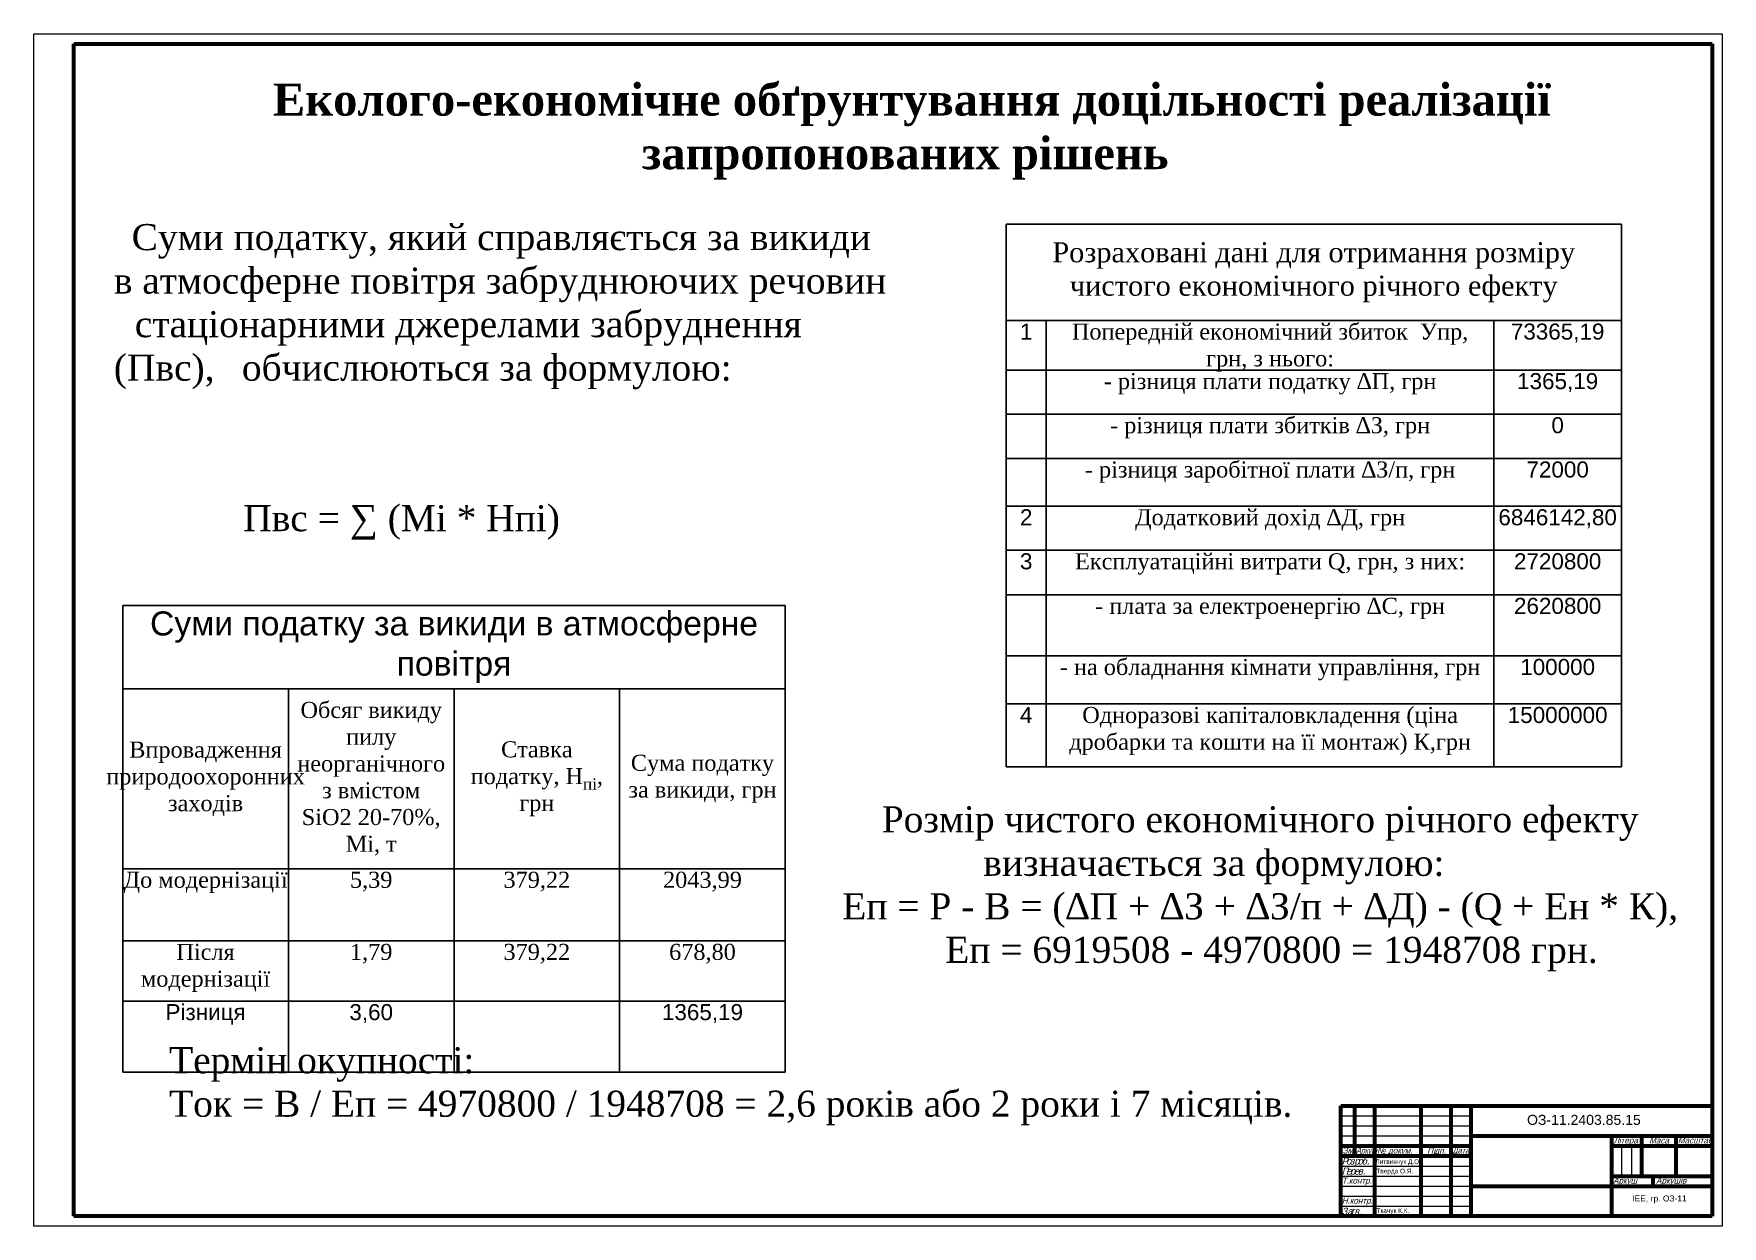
# Model space of a CAD drawing. Header units: millimetres. Extents: x 2146 to 2987, y 1421 to 2015.
import ezdxf

# ---------------------------------------------------------------- set-up
doc = ezdxf.new("R2010")
doc.units = ezdxf.units.MM
doc.linetypes.add('K5LT_BASIC', pattern=[0])
doc.linetypes.add('K5LT_THIN', pattern=[0])
doc.styles.add('KTEXTSTYLE', font='bgothl.ttf', dxfattribs={"width": 0.96, "height": 5})
doc.styles.get("Standard").update_dxf_attribs({"font": 'arial.ttf'})

# ---------------------------------------------------------------- blocks, each defined once
blk = doc.blocks.new('U0')
at = {"color": 7, "linetype": 'K5LT_THIN', "lineweight": 18}
for p, q in [((0, 0), (0, 594)), ((0, 594), (841, 594)), ((841, 594), (841, 0)), ((651, 55), (716, 55)), ((651, 50), (716, 50)), ((651, 45), (716, 45)), ((790.96, 25), (790.96, 40)), ((795.98, 25), (795.98, 40)), ((651, 30), (716, 30)), ((651, 25), (716, 25)), ((651, 20), (716, 20)), ((651, 15), (716, 15)), ((651, 10), (716, 10)), ((841, 0), (0, 0))]:
    blk.add_line(p, q, dxfattribs=at)
at = {"color": 7, "linetype": 'K5LT_BASIC', "lineweight": 60}
for p, q in [((20, 5), (20, 589)), ((20, 589), (836, 589)), ((836, 589), (836, 5)), ((651, 60), (836, 60)), ((651, 5), (651, 60)), ((658, 35), (658, 60)), ((668, 5), (668, 60)), ((691, 5), (691, 60)), ((706, 5), (706, 60)), ((716, 5), (716, 60)), ((716, 45), (836, 45)), ((786, 5), (786, 45)), ((801, 25), (801, 45)), ((818, 25), (818, 45)), ((651, 40), (716, 40)), ((651, 35), (716, 35)), ((786, 40), (801, 40)), ((801, 40), (836, 40)), ((716, 20), (786, 20)), ((786, 25), (836, 25)), ((786, 20), (836, 20)), ((806.57, 20), (806.57, 25)), ((836, 5), (20, 5))]:
    blk.add_line(p, q, dxfattribs=at)
at = {"color": 7, "insert": (8.77, 258.85), "char_height": 2.5, "attachment_point": 1, "rotation": 90, "style": 'KTEXTSTYLE'}
blk.add_mtext('\\H3.5;\\W0.965;\\Q15;\\Q15; ', dxfattribs=at)
at = {"color": 7, "attachment_point": 1, "style": 'KTEXTSTYLE'}
for s, insert, char_height in [('{\\fArial|b0|i0|c204|p34;\\Q15;\\W0.965;Л}', (786.98, 44.23), 3), ('{\\fArial|b0|i0|c204|p34;\\Q15;\\W0.965;ітера}', (789.48, 44.23), 3), ('{\\fArial|b0|i0|c204|p34;\\Q15;\\W0.965;Маса}', (804.6, 44.23), 3), ('{\\fArial|b0|i0|c204|p34;\\Q15;\\W0.965;Масштаб}', (818.89, 44.25), 3), ('\\H3.5;\\W0.965;\\Q15;\\Q15;Р', (651.5, 34.23), 2.5), ('{\\fArial|b0|i0|c204|p34;\\Q15;\\W0.965;Зм}', (651.95, 39.23), 3), ('\\H3.5;\\W0.965;\\Q15;\\Q15;.', (656.4, 39.23), 2.5), ('{\\fArial|b0|i0|c204|p34;\\Q15;\\W0.665;Аркуш}', (658.71, 39.23), 3), ('\\H3.5;\\W0.965;\\Q15;\\Q15;б.', (661.41, 34.23), 2.5), ('{\\fArial|b0|i0|c0|p34;\\Q15;\\W0.965;№ \\fArial|b0|i0|c204|p34;докум\\fBankGothic Lt BT|b0|i0|c0|p34;.}', (669.06, 39.23), 3), ('{\\fArial|b0|i0|c204|p34;\\Q15;\\W0.965;П}', (694.08, 39.23), 3), ('\\H3.5;\\W0.965;\\Q15;\\Q15;і', (696.97, 39.23), 2.5), ('{\\fArial|b0|i0|c204|p34;\\Q15;\\W0.965;дп\\fBankGothic Lt BT|b0|i0|c0|p34;.}', (697.71, 39.23), 3), ('{\\fArial|b0|i0|c204|p34;\\Q15;\\W0.816;Дата}', (706.62, 39.23), 3), ('\\H3.5;\\W0.965;\\Q15;\\Q15;П', (651.5, 29.23), 2.5), ('\\H3.5;\\W0.965;\\Q15;\\Q15;о', (653.72, 34.23), 2.5), ('\\H3.5;\\W0.965;\\Q15;\\Q15;е', (653.72, 29.23), 2.5), ('\\H3.5;\\W0.965;\\Q15;\\Q15;р', (655.67, 29.23), 2.5), ('\\H3.5;\\W0.965;\\Q15;\\Q15;зр', (655.67, 34.23), 2.5), ('\\H3.5;\\W0.965;\\Q15;\\Q15;е', (657.61, 29.23), 2.5), ('\\H3.5;\\W0.965;\\Q15;\\Q15;о', (659.46, 34.23), 2.5), ('\\H3.5;\\W0.965;\\Q15;\\Q15;в.', (659.56, 29.23), 2.5), ('{\\fArial|b0|i0|c204|p34;\\Q15;\\W0.965;Т\\fBankGothic Lt BT|b0|i0|c0|p34;.\\fArial|b0|i0|c204|p34;контр\\fBankGothic Lt BT|b0|i0|c0|p34;.}', (651.5, 24.25), 3), ('{\\fArial|b0|i0|c204|p34;\\Q15;\\W0.953;Аркуш}', (786.72, 24.23), 3), ('{\\fArial|b0|i0|c204|p34;\\Q15;\\W0.965;Аркушів}', (808.08, 24.23), 3), ('{\\fArial|b0|i0|c204|p34;\\Q15;\\W0.965;Н\\fBankGothic Lt BT|b0|i0|c0|p34;.\\fArial|b0|i0|c204|p34;контр\\fBankGothic Lt BT|b0|i0|c0|p34;.}', (651.5, 14.25), 3), ('\\H3.5;\\W0.965;\\Q15;\\Q15;За', (651.5, 9.23), 2.5), ('\\H3.5;\\W0.965;\\Q15;\\Q15;тв.', (655.67, 9.23), 2.5)]:
    blk.add_mtext(s, dxfattribs=dict(at, insert=insert, char_height=char_height))
blk = doc.blocks.new('*T4')
at = {"color": 0, "linetype": 'ByBlock', "lineweight": -2, "transparency": 16777216}
for p, q in [((0, 0), (330, 0)), ((0, 0), (0, -232.49)), ((330, 0), (330, -232.49)), ((0, -41.5), (330, -41.5)), ((82.5, -41.5), (82.5, -232.49)), ((165, -41.5), (165, -232.49)), ((247.5, -41.5), (247.5, -232.49)), ((0, -131.12), (330, -131.12)), ((0, -167.06), (330, -167.06)), ((0, -197.06), (330, -197.06)), ((0, -232.49), (330, -232.49))]:
    blk.add_line(p, q, dxfattribs=at)
at = {"color": 0, "transparency": 16777216}
for s, insert, char_height, width, attachment_point in [('Суми податку за викиди в атмосферне повітря', (165, -20.75), 12, 327, 5), ('{\\fTimes New Roman|b0|i0|c204|p18;\\C256;Обсяг викиду пилу неорганічного з вмістом ^JSiO2 20-70%, Мі, т}', (123.75, -86.31), 8, 79.5, 5), ('{\\fTimes New Roman|b0|i0|c204|p18;\\C256;Впровадження природоохоронних заходів}', (41.25, -86.31), 8, 79.5, 5), ('\\A1;{\\fTimes New Roman|b0|i0|c204|p18;\\C256;Ставка податку, Н\\H0.7x;\\S^ пі;\\H1.4286x;, грн}', (206.25, -86.31), 8, 79.5, 5), ('{\\fTimes New Roman|b0|i0|c204|p18;\\C256;Сума податку за викиди, грн}', (288.75, -86.31), 8, 79.5, 5), ('{\\fTimes New Roman|b0|i0|c204|p18;\\C256;До модернізації}', (41.25, -132.62), 8, 79.5, 2), ('{\\fTimes New Roman|b0|i0|c204|p18;\\C256;5,39', (123.75, -132.62), 8, 79.5, 2), ('{\\fTimes New Roman|b0|i0|c204|p18;\\C256;379,22', (206.25, -132.62), 8, 79.5, 2), ('{\\fTimes New Roman|b0|i0|c204|p18;\\C256;2043,99', (288.75, -132.62), 8, 79.5, 2), ('{\\fTimes New Roman|b0|i0|c204|p18;\\C256;Після модернізації}', (41.25, -168.56), 8, 79.5, 2), ('{\\fTimes New Roman|b0|i0|c204|p18;\\C256;1,79', (123.75, -168.56), 8, 79.5, 2), ('{\\fTimes New Roman|b0|i0|c204|p18;\\C256;379,22', (206.25, -168.56), 8, 79.5, 2), ('{\\fTimes New Roman|b0|i0|c204|p18;\\C256;678,80', (288.75, -168.56), 8, 79.5, 2), ('Різниця', (41.25, -198.56), 8, 79.5, 2), ('3,60', (123.75, -198.56), 8, 79.5, 2), ('1365,19', (288.75, -198.56), 8, 79.5, 2)]:
    blk.add_mtext(s, dxfattribs=dict(at, insert=insert, char_height=char_height, width=width, attachment_point=attachment_point))
blk = doc.blocks.new('*T6')
at = {"color": 0, "linetype": 'ByBlock', "lineweight": -2, "transparency": 16777216}
for p, q in [((0, 0), (306.45, 0)), ((0, 0), (0, -270.29)), ((306.45, 0), (306.45, -270.29)), ((0, -48.05), (306.45, -48.05)), ((20, -48.05), (20, -270.29)), ((242.95, -48.05), (242.95, -270.29)), ((0, -72.74), (306.45, -72.74)), ((0, -94.69), (306.45, -94.69)), ((0, -116.76), (306.45, -116.76)), ((0, -140.55), (306.45, -140.55)), ((0, -162.48), (306.45, -162.48)), ((0, -184.7), (306.45, -184.7)), ((0, -215.13), (306.45, -215.13)), ((0, -239.04), (306.45, -239.04)), ((0, -270.29), (306.45, -270.29))]:
    blk.add_line(p, q, dxfattribs=at)
at = {"color": 0, "transparency": 16777216}
for s, insert, char_height, width, attachment_point in [('{\\fTimes New Roman|b0|i0|c204|p18;\\C256;Розраховані дані для отримання розміру чистого економічного річного ефекту}', (153.22, -24.02), 10, 303.4473, 5), ('1', (10, -49.55), 8, 17, 2), ('{\\fTimes New Roman|b0|i0|c204|p18;\\C256;Попередній економічний збиток  Упр, грн, з нього:}', (131.47, -49.55), 8, 219.9473, 2), ('73365,19', (274.7, -49.55), 8, 60.5, 2), ('{\\fTimes New Roman|b0|i0|c204|p18;\\C256;- різниця плати податку ∆П, грн}', (131.47, -74.24), 8, 219.9473, 2), ('1365,19', (274.7, -74.24), 8, 60.5, 2), ('{\\fTimes New Roman|b0|i0|c204|p18;\\C256;- різниця плати збитків ∆З, грн}', (131.47, -96.19), 8, 219.9473, 2), ('0', (274.7, -96.19), 8, 60.5, 2), ('{\\fTimes New Roman|b0|i0|c204|p18;\\C256;- різниця заробітної плати ∆З/п, грн}', (131.47, -118.26), 8, 219.9473, 2), ('72000', (274.7, -118.26), 8, 60.5, 2), ('2', (10, -142.05), 8, 17, 2), ('{\\fTimes New Roman|b0|i0|c204|p18;\\C256;Додатковий дохід ∆Д, грн}', (131.47, -142.05), 8, 219.9473, 2), ('6846142,80', (274.7, -142.05), 8, 60.5, 2), ('3', (10, -163.98), 8, 17, 2), ('{\\fTimes New Roman|b0|i0|c204|p18;\\C256;Експлуатаційні витрати Q, грн, з них:}', (131.47, -163.98), 8, 219.9473, 2), ('2720800', (274.7, -163.98), 8, 60.5, 2), ('{\\fTimes New Roman|b0|i0|c204|p18;\\C256;- плата за електроенергію ∆С, грн}', (131.47, -186.2), 8, 219.9473, 2), ('2620800', (274.7, -186.2), 8, 60.5, 2), ('{\\fTimes New Roman|b0|i0|c204|p18;\\C256;- на обладнання кімнати управління, грн}', (131.47, -216.63), 8, 219.9473, 2), ('100000', (274.7, -216.63), 8, 60.5, 2), ('4', (10, -240.54), 8, 17, 2), ('{\\fTimes New Roman|b0|i0|c204|p18;\\C256;Одноразові капіталовкладення (ціна дробарки та кошти на її монтаж) К,грн}', (131.47, -240.54), 8, 219.9473, 2), ('15000000', (274.7, -240.54), 8, 60.5, 2)]:
    blk.add_mtext(s, dxfattribs=dict(at, insert=insert, char_height=char_height, width=width, attachment_point=attachment_point))

msp = doc.modelspace()

# ---------------------------------------------------------------- block references
for name, p in [('U0', (2145.68, 1420.79)), ('*T6', (2630, 1920)), ('*T4', (2190, 1730))]:
    msp.add_blockref(name, p)

# ---------------------------------------------------------------- texts
for s, width, heights, insert, char_height, attachment_point in [('\\pi74.761;{\\fTimes New Roman|b1|i0|c204|p18;\\H6.4x;Еколого-економічне обґрунтування доцільності реалізації \\P\\pi258.53;запропонованих рішень}', 773.0476, [0], (2190, 1990), 2.5, 1), ('\\pi8.875,l-4.4375;{\\fTimes New Roman|b0|i0|c204|p18;\\H5.2001x;Суми податку, який справляється за викиди в атмосферне повітря забруднюючих речовин \\H2.1278x; \\H0.46997x;стаціонарними джерелами забруднення (Пвс), \\H1.7739x; \\H0.56371x;обчислюються за формулою:\\H1.8919x; }', 379.6484, [156.34], (2190, 1920), 2.5, 1), ('{\\fTimes New Roman|b0|i0|c204|p18;Пвс = ∑ (Мі * Нпі)}', 173.1221, [0], (2250, 1780), 13, 1), ('\\pi46.15,l-23.075;{\\fTimes New Roman|b0|i0|c204|p18;Розмір чистого економічного річного ефекту визначається за формулою:  \\H1.8806x; \\H0.53173x;\\PЕп = Р - В = (∆П + ∆З + ∆З/п + ∆Д) - (Q + Ен * К),\\H1.5871x; \\H0.63008x;\\P\\pi0,l0;       Еп = 6919508 - 4970800 = 1948708 грн.\\H1.6597x; }', 450, [130], (2745, 1630), 13, 2), ('\\pi414.97,l-23.075;{\\fTimes New Roman|b0|i0|c204|p18;\\P\\H1.6795x; \\H0.50382x;\\P\\pi46.15;\\H1.1818x;Термін окупності:\\H1.4013x; \\H0.71362x;\\PТок = В / Еп = 4970800 / 1948708 = 2,6 років або 2 роки і 7 місяців.\\H1.7469x; }', 760.7227, [0], (2190, 1550), 13, 1), ('ОЗ-11.2403.85.15', 58.5554, [0], (2889.46, 1476.28), 5, 1), ('Литвинчук Д.О.', 24.6868, [6.09], (2813.95, 1454.12), 2.3, 1), ('Тверда О.Я.', 22.865, [0], (2814.41, 1449.43), 2.3, 1), ('Ткачук К.К.', 23.0241, [0], (2814.52, 1429.71), 2.3, 1), ('ІЕЕ, гр. ОЗ-11', 49.7974, [0], (2941.86, 1436.13), 3, 1)]:
    msp.add_mtext_dynamic_manual_height_columns(s, width=width, gutter_width=12.5, heights=heights, dxfattribs=dict(insert=insert, char_height=char_height, attachment_point=attachment_point))

doc.saveas('drawing.dxf')
